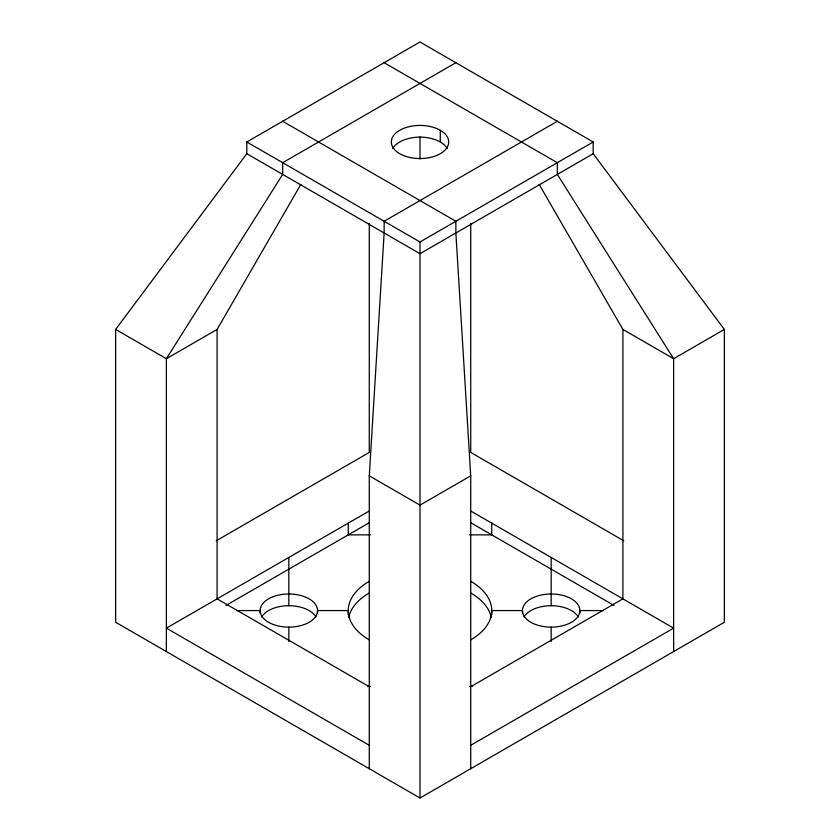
<?xml version="1.0" encoding="UTF-8"?>
<svg xmlns="http://www.w3.org/2000/svg" width="840" height="840" viewBox="0 0 840 840"><rect width="100%" height="100%" fill="white"/><g stroke="black" fill="none" stroke-linecap="round" stroke-linejoin="round"><path stroke-width="1.26" d="M551.166 641.529L551.166 627.134M369.274 768.716L369.274 475.85L384.143 232.984L384.143 221.267L557.319 121.286M369.558 686.879L217.098 598.857L217.098 329.427L300.877 184.317M115.647 329.427L246.803 153.699L246.803 141.981L419.979 42L593.187 141.992L593.187 153.709L724.353 329.427L724.353 622.283L420 798L115.647 622.283L115.647 329.427L166.373 358.712L217.098 329.427M455.868 62.716L282.692 162.697L282.692 174.416L166.373 358.712L166.373 651.567M246.803 141.981L420.011 241.972L593.187 141.992M593.187 153.709L420.011 253.691L420 798M216.248 540.771L369.274 452.424L369.274 223.545M369.558 510.836L166.373 628.142L369.274 745.29M226.065 605.399L369.558 522.553M282.671 121.275L455.868 221.267L455.868 232.984L470.726 475.85L420 505.134L369.274 475.85M724.353 329.427L673.627 358.712L622.902 329.427L539.123 184.317M470.442 686.879L622.902 598.857L622.902 329.427M470.726 745.29L673.627 628.142L470.442 510.836M370.44 534.849L348.264 534.849L348.264 523.131M469.56 534.849L491.736 534.849L491.736 523.131M236.66 610.575L260.137 610.575L260.137 613.179M603.341 610.575L579.863 610.575A28.697 16.569 0 0 1 536.812 624.918A28.697 16.569 0 0 1 536.812 596.222A28.697 16.569 0 0 1 579.863 610.575L579.863 613.179M367.826 686.301L370.44 686.301M469.56 686.301L472.175 686.301M384.122 62.706L557.319 162.697L557.319 174.416L673.627 358.712L673.627 651.567M246.803 153.699L420.011 253.691L420.011 241.972M623.752 540.771L470.726 452.424L470.726 223.545M470.442 522.553L613.935 605.399M551.166 557.445L551.166 605.714A28.697 16.569 0 0 0 523.992 616.97M522.47 613.179L522.47 610.575L491.736 610.575L491.736 614.471M470.726 475.85L470.726 768.716M440.286 130.273L440.286 141.992M420 136.784L420 158.917M348.264 614.471L348.264 610.575L317.531 610.575A28.697 16.569 0 0 1 274.491 624.918A28.697 16.569 0 0 1 274.491 596.222A28.697 16.569 0 0 1 317.531 610.575L317.531 613.179M288.834 557.445L288.834 605.714A28.697 16.569 0 0 0 261.66 616.97M288.834 627.134L288.834 641.529M551.166 605.714A28.697 16.569 0 0 1 578.34 616.97M288.834 605.714A28.697 16.569 0 0 1 316.008 616.97M348.747 617.484A71.736 41.412 0 0 1 369.274 592.998M470.726 592.998A71.736 41.412 0 0 1 491.253 617.484M470.726 581.28A71.736 41.412 0 0 1 470.726 639.86M369.274 639.86A71.736 41.412 0 0 1 369.274 581.28M392.826 148.386A28.697 16.569 0 0 1 420 137.141A28.697 16.569 0 0 1 447.174 148.386M405.657 156.334A28.697 16.569 0 0 0 448.697 141.992A28.697 16.569 0 0 0 405.657 127.648A28.697 16.569 0 0 0 405.657 156.334"/></g></svg>
